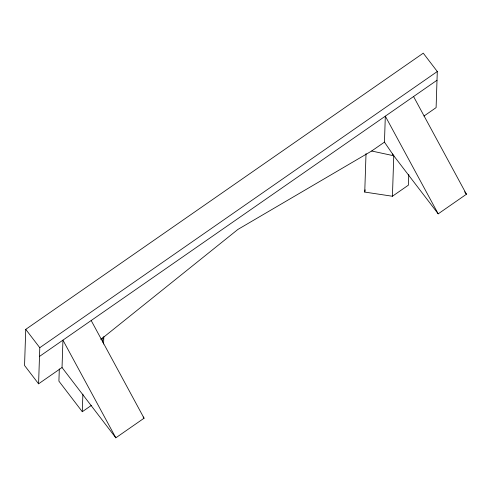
<?xml version="1.0" encoding="UTF-8"?>
<svg xmlns="http://www.w3.org/2000/svg" width="491" height="491" viewBox="0 0 491 491"><rect width="100%" height="100%" fill="white"/><g stroke="black" fill="none" stroke-linecap="round" stroke-linejoin="round"><path stroke-width="0.74" d="M423.991 116.042L436.1 107.627L437.297 71.514L423.267 53.175L25.747 329.363L24.55 365.476L38.586 383.815L62.032 367.526L62.94 340.14L115.827 437.825L144.066 418.203L91.179 320.519M38.586 383.815L39.783 347.702L25.747 329.363M59.313 368.931L58.908 381.151L82.298 411.716L91.522 405.308M82.298 411.716L82.881 394.15M103.576 344.044L103.828 336.501M408.764 174.446L408.414 185.144L392.426 196.247L364.745 192.073L366.022 153.597M392.426 196.247L393.77 155.77L384.459 142.126L385.318 116.158L438.205 213.843L466.45 194.221L413.563 96.537M102.41 342.11L103.11 337.605L237.883 229.45L371.669 151.013L384.459 142.126M364.745 192.073L365.114 189.808M39.783 347.702L437.297 71.514M39.495 356.429L437.008 80.248M100.673 339.293L103.11 337.605M371.669 151.013L393.77 155.77M464.596 191.797L466.45 194.221M392.395 153.971L438.205 213.843M143.139 416.994L144.066 418.203M62.032 367.526L115.827 437.825"/></g></svg>
